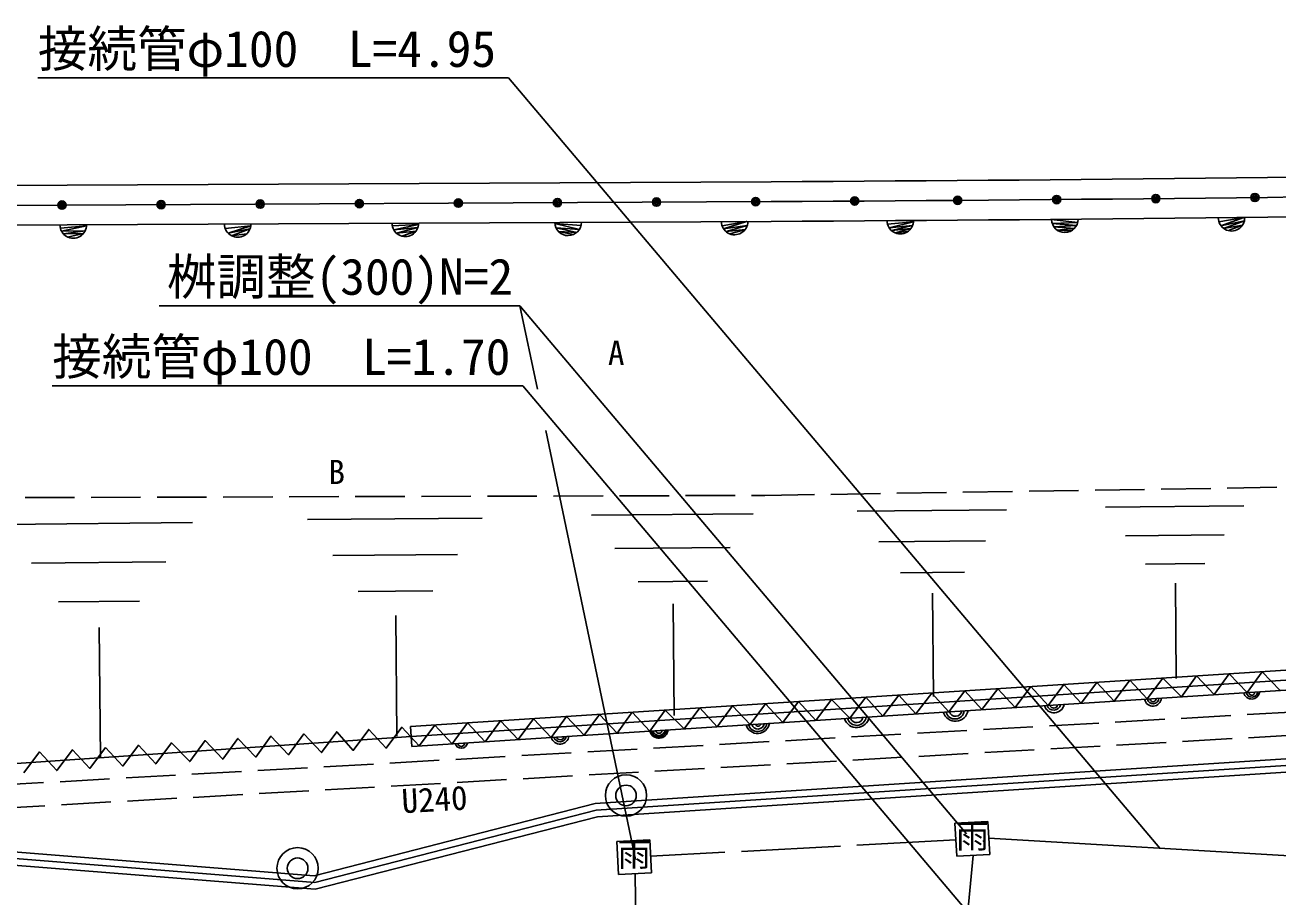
# Model space of a CAD drawing. Units: millimetres, scale not verified. Extents: x -100125 to 100125, y -69250 to 69250.
# Drawn here: x -4812 to 14154, y 35840 to 49034 of the extents above; entities that cross this region are included whole.
import ezdxf
from ezdxf.enums import TextEntityAlignment as Align

# ---------------------------------------------------------------- set-up
doc = ezdxf.new("R2010")
doc.units = ezdxf.units.MM
doc.header["$LTSCALE"] = 250
doc.linetypes.add('DASHED3', pattern=[4, 3, -1])
doc.linetypes.add('LONG_DASHED1', pattern=[7, 6, -1])
for name, color, linetype in [('1-0_排水', 3, 'Continuous'), ('1-1_計画', 3, 'Continuous'), ('1-2_現況白抜', 2, 'Continuous')]:
    doc.layers.add(name, color=color, linetype=linetype)
doc.styles.add('ＭＳ ゴシック', font='')
doc.styles.get('ＭＳ ゴシック').set_extended_font_data('MS Gothic')

msp = doc.modelspace()

# ---------------------------------------------------------------- linework, layer by layer
at = {"layer": '1-0_排水', "color": 4}
for p, q in [((2508.2, 48235.4), (-4616.8, 48235.4)), ((12365.2, 36578.5), (2508.2, 48235.4)), ((-2782.6, 44787.1), (2679.9, 44787.1)), ((9437.9, 36795.2), (2679.9, 44787.1)), ((2944.1, 43522.3), (2679.9, 44787.1)), ((2725.1, 43575.7), (-4399.9, 43575.7)), ((9460.2, 35610.9), (2725.1, 43575.7)), ((4430.3, 36407.3), (3074.1, 42900))]:
    msp.add_line(p, q, dxfattribs=at)
at = {"layer": '1-0_排水', "color": 2, "linetype": 'LONG_DASHED1'}
for p, q in [((9278.6, 36704.4), (4658, 36454.8)), ((4421.8, 36191.7), (4463.7, 32849.8))]:
    msp.add_line(p, q, dxfattribs=at)
at = {"layer": '1-0_排水'}
for p, q in [((14902.7, 36428.5), (9777.9, 36731.4)), ((9378.7, 34753.5), (9541.7, 36468.3))]:
    msp.add_line(p, q, dxfattribs=at)
at = {"layer": '1-1_計画'}
for p, q in [((-31566.7, 38648.9), (-435.4, 36156.8)), ((-31574, 38448.8), (-417.9, 35954.8)), ((3819.7, 37252.5), (16243.7, 38054.6)), ((3851.4, 37054.2), (16256.6, 37855)), ((-435.4, 36156.8), (3819.7, 37252.5)), ((-417.9, 35954.8), (3851.4, 37054.2))]:
    msp.add_line(p, q, dxfattribs=at)
at = {"layer": '1-1_計画', "color": 2}
msp.add_line((3835.5, 37153.4), (16250.1, 37954.8), dxfattribs=at)
msp.add_lwpolyline([(-31570.4, 38548.9), (-426.6, 36055.8), (3835.5, 37153.4)], dxfattribs=at)
at = {"layer": '1-2_現況白抜'}
for p, q in [((-43178.4, 46412.1), (6481.6, 46663.6)), ((-43176.9, 46112.1), (6483.1, 46363.6)), ((-4250.3, 46309.2), (-4255.3, 46309.2)), ((-4252.8, 46311.7), (-4252.8, 46306.7)), ((-2750.3, 46316.8), (-2755.3, 46316.8)), ((-2752.8, 46319.3), (-2752.8, 46314.3)), ((-1250.3, 46324.4), (-1255.3, 46324.4)), ((-1252.8, 46326.9), (-1252.8, 46321.9)), ((249.7, 46332), (244.7, 46332)), ((247.2, 46334.5), (247.2, 46329.5)), ((1749.7, 46339.6), (1744.7, 46339.6)), ((1747.2, 46342.1), (1747.2, 46337.1)), ((3249.7, 46347.2), (3244.7, 46347.2)), ((3247.2, 46349.7), (3247.2, 46344.7)), ((4749.7, 46354.8), (4744.7, 46354.8)), ((4747.2, 46357.3), (4747.2, 46352.3)), ((6249.7, 46362.4), (6244.7, 46362.4)), ((6247.2, 46364.9), (6247.2, 46359.9)), ((7749.7, 46370.6), (7744.7, 46370.6)), ((7747.2, 46373.1), (7747.2, 46368.1)), ((9308, 46381.2), (9303, 46381.2)), ((9305.5, 46383.7), (9305.5, 46378.7)), ((10808, 46393.5), (10803, 46393.5)), ((10805.5, 46396), (10805.5, 46391)), ((12308, 46407.9), (12303, 46407.9)), ((12305.5, 46410.4), (12305.5, 46405.4)), ((13808, 46424.4), (13803, 46424.4)), ((13805.5, 46426.9), (13805.5, 46421.9)), ((-43175.4, 45812.1), (6484.7, 46063.6)), ((11545.6, 41736.8), (13636.5, 41756)), ((-534.7, 41549.4), (2106.9, 41573.7)), ((3763.3, 41616.1), (6208.9, 41638.6)), ((7784.1, 41678.5), (10046.4, 41699.3)), ((-5128.9, 41478.2), (-2278, 41504.4)), ((8111.6, 41212.3), (9727.6, 41227.2)), ((11848.3, 41306), (13341.8, 41319.7)), ((-152.3, 41005.1), (1734.5, 41022.5)), ((4117.3, 41112.1), (5864.2, 41128.2)), ((-4716.2, 40890.7), (-2679.8, 40909.4)), ((12151, 40875.1), (13047.1, 40883.4)), ((4471.4, 40608.2), (5519.5, 40617.8)), ((8439.1, 40746.1), (9408.7, 40755)), ((12601.7, 40590.2), (12615, 39144.9)), ((230.1, 40460.8), (1362.2, 40471.2)), ((8926.8, 40437.8), (8941.2, 38874)), ((-4303.5, 40303.2), (-3081.6, 40314.5)), ((4998.6, 40274.9), (5014.1, 38584.4)), ((799.5, 40100.8), (816.4, 38274.8)), ((-3688.9, 39914.7), (-3670.8, 37943.9)), ((1023.6, 38416.8), (16232.1, 39397.6)), ((1033.2, 38267.1), (16233.4, 39247.4)), ((1042.9, 38117.4), (16234.7, 39097.2)), ((1042.9, 38117.4), (1023.6, 38416.8)), ((1033.2, 38267.1), (-7490.3, 37686.2)), ((9764.4, 36981), (9265.1, 36954)), ((9292.1, 36454.8), (9265.1, 36954)), ((9791.3, 36481.7), (9764.4, 36981)), ((4145.2, 36677.5), (4644.5, 36704.5)), ((4172.2, 36178.2), (4145.2, 36677.5)), ((4671.5, 36205.2), (4644.5, 36704.5)), ((9694.8, 36685), (9689.8, 36685)), ((9692.3, 36687.5), (9692.3, 36682.5)), ((9292.1, 36454.8), (9791.3, 36481.7)), ((4172.2, 36178.2), (4671.5, 36205.2))]:
    msp.add_line(p, q, dxfattribs=at)
at = {"layer": '1-2_現況白抜', "linetype": 'DASHED3'}
for p, q in [((14438.3, 38640.9), (-7128.9, 37422.7)), ((14458.1, 38291.4), (-7134.1, 37071.9))]:
    msp.add_line(p, q, dxfattribs=at)
at = {"layer": '1-2_現況白抜'}
for points in [[(10719.8, 46092.8), (11123.3, 46046.6), (10738.2, 46033.5), (11105.7, 46000.6), (10763.6, 45981.6), (11074.5, 45957.2), (10813.5, 45931), (11023.5, 45918.2)], [(13260.7, 46056.1), (13635.7, 46122.4), (13291.2, 45997), (13645.8, 46070.2), (13330, 45957.9), (13617.2, 46005.1), (13417.1, 45931.3)], [(-4277.6, 45960.9), (-3882.6, 45994.7), (-4259.3, 45913.1), (-3902, 45921.1), (-4232.5, 45874.8), (-3928.9, 45879.4), (-4168.4, 45826.7)], [(-1780.6, 45954), (-1394.3, 45997.7), (-1739, 45886.2), (-1407, 45948.3), (-1684.5, 45844.9), (-1458.5, 45874.4)], [(744.5, 45994.7), (1143.8, 46017.2), (771.2, 45933.4), (1133.8, 45968.7), (812.4, 45883), (1107.6, 45917.4), (890, 45840.8)], [(3597.6, 45978.8), (3604.9, 46003.1), (3210.2, 46028.7), (3579.3, 45941.7), (3227.2, 45965.4), (3539.5, 45895.7), (3264.7, 45910), (3491.4, 45865.4)], [(5740.4, 45994.6), (6109.6, 46061.7), (5763.6, 45948.4), (6119.7, 45999.1), (5799.9, 45907.9), (6087.3, 45937.9), (5861.4, 45872.3)], [(8243.8, 46020.9), (8635.9, 46056.9), (8267.1, 45968), (8622.9, 46001.5), (8305.5, 45923.2), (8596.2, 45953.7), (8363, 45888.2), (8549.1, 45908.8)], [(14189, 38965.2), (13917.5, 39248.4), (13690, 38933.1), (13418.5, 39216.2), (13191, 38900.9), (12919.5, 39184), (12692, 38868.7), (12410.8, 39151.2), (12174.9, 38835.3), (11911.8, 39119), (11675.9, 38803.2), (11412.7, 39086.8), (11176.8, 38771), (10913.7, 39054.6), (10677.8, 38738.8), (10414.6, 39022.4), (10178.7, 38706.6), (9914.5, 38990.2), (9673.3, 38674), (9415.2, 38958), (9174, 38641.8), (8915.9, 38925.8), (8674.7, 38609.6), (8416.6, 38893.6), (8175.4, 38577.4), (7917.3, 38861.4), (7676.1, 38545.2), (7397, 38827.8), (7160.9, 38512), (6897.9, 38795.6), (6661.8, 38479.8), (6398.9, 38763.5), (6162.8, 38447.6)], [(6162.8, 38447.6), (5899.8, 38731.3), (5663.7, 38415.4), (5400.8, 38699.1), (5164.6, 38383.2), (4879.7, 38665.5), (4648.3, 38349.9), (4380.7, 38633.3), (4149.4, 38317.8), (3881.7, 38601.1), (3650.4, 38285.6), (3382.8, 38568.9), (3151.4, 38253.4), (2883.8, 38536.8), (2652.5, 38221.2), (2387.2, 38504.7), (2151.1, 38188.9), (1888.2, 38472.5), (1652.1, 38156.7), (1389.1, 38440.4), (1153, 38124.5), (890.1, 38407.7), (654, 38090.9), (391.1, 38373.7), (155, 38056.9), (-92.5, 38340.7), (-322.6, 38024.3), (-591.4, 38306.7), (-821.5, 37990.3), (-1090.2, 38272.7), (-1320.3, 37956.3), (-1589.1, 38238.7), (-1819.2, 37922.3), (-2087.9, 38204.7), (-2318, 37888.3), (-2596, 38170.1), (-2833.9, 37853.2), (-3095, 38136.1), (-3333, 37819.2), (-3594.1, 38102.1)], [(-3594.1, 38102.1), (-3832.1, 37785.2), (-4093.1, 38068.1), (-4331.1, 37751.1), (-4592.2, 38034), (-4830.2, 37717.1)]]:
    msp.add_lwpolyline(points, dxfattribs=at)
at = {"layer": '1-2_現況白抜', "linetype": 'DASHED3'}
msp.add_lwpolyline([(-49440.6, 41669.3), (-33812.6, 41798.6), (6386.8, 41916), (15138.1, 42054.7), (26486.3, 42242.2), (46570.3, 42923.5)], dxfattribs=at)
at = {"layer": '1-2_現況白抜'}
for centre, radius in [((12305.5, 46407.9), 62.5), ((13805.5, 46424.4), 62.5), ((-4252.8, 46309.2), 62.5), ((-4252.8, 46309.2), 42.5), ((-4252.8, 46309.2), 22.5), ((-2752.8, 46316.8), 62.5), ((-2752.8, 46316.8), 42.5), ((-2752.8, 46316.8), 22.5), ((-1252.8, 46324.4), 62.5), ((-1252.8, 46324.4), 42.5), ((-1252.8, 46324.4), 22.5), ((247.2, 46332), 62.5), ((247.2, 46332), 42.5), ((247.2, 46332), 22.5), ((1747.2, 46339.6), 62.5), ((1747.2, 46339.6), 42.5), ((1747.2, 46339.6), 22.5), ((3247.2, 46347.2), 62.5), ((3247.2, 46347.2), 42.5), ((3247.2, 46347.2), 22.5), ((4747.2, 46354.8), 62.5), ((4747.2, 46354.8), 42.5), ((4747.2, 46354.8), 22.5), ((6247.2, 46362.4), 62.5), ((6247.2, 46362.4), 42.5), ((6247.2, 46362.4), 22.5), ((7747.2, 46370.6), 62.5), ((7747.2, 46370.6), 42.5), ((7747.2, 46370.6), 22.5), ((9305.5, 46381.2), 62.5), ((9305.5, 46381.2), 42.5), ((9305.5, 46381.2), 22.5), ((10805.5, 46393.5), 62.5), ((10805.5, 46393.5), 42.5), ((10805.5, 46393.5), 22.5), ((12305.5, 46407.9), 42.5), ((12305.5, 46407.9), 22.5), ((13805.5, 46424.4), 42.5), ((13805.5, 46424.4), 22.5), ((4285.4, 37375.4), 312.5), ((4285.4, 37375.4), 156.2), ((-686.7, 36272.9), 312.5), ((-686.7, 36272.9), 156.2)]:
    msp.add_circle(centre, radius, dxfattribs=at)
for centre, radius, start, end in [((1072.5, 1139400.6), 1092750.4, 270.28362, 273.43504), ((1072.6, 1139396.5), 1093046.2, 270.28361, 273.43504), ((1072.6, 1139395.4), 1093345.2, 270.28361, 273.43504), ((10928.9, 46094.8), 200.3, 180.54736, 0.48584), ((13451.3, 46117), 200, 179.68797, 1.60901), ((-4082.7, 46008), 200.5, 179.70476, 0.87602), ((-1592.7, 46022.6), 200, 180.27215, 0.30868), ((944.5, 46033.2), 200, 179.62785, 0.95227), ((3409.6, 46048.4), 200.4, 180.3821, 0.19826), ((5929.3, 46060.4), 200, 180.18631, 0.39381), ((8436.6, 46074.2), 200, 180.14588, 0.62545), ((13756.8, 38956.6), 122.1, 192.90321, 354.25042), ((13761, 38951.9), 88.9, 193.93124, 353.64658), ((13758.7, 38934.8), 42.3, 181.08297, 6.75357), ((10765.8, 38780.9), 154.5, 197.64061, 349.34899), ((10759.3, 38771.9), 105.8, 199.61429, 348.09824), ((10760.6, 38754.6), 57, 193.80611, 353.20006), ((12261.8, 38855.1), 128.3, 190.7439, 357.0398), ((12264.3, 38853.1), 89.4, 193.01796, 357.06817), ((12264.8, 38838), 44.4, 179.78965, 9.17994), ((7776.2, 38593.9), 192.2, 196.37106, 351.00916), ((7777.6, 38578.9), 143, 194.56302, 352.76549), ((7777.5, 38572.9), 96.1, 196.36882, 351.01144), ((9273, 38690.5), 192.2, 196.37013, 351.01009), ((9266.4, 38672.7), 140.4, 196.65049, 352.14772), ((9274.4, 38669.4), 96.1, 196.37068, 351.00959), ((4783.8, 38381.6), 139.8, 193.88744, 354.54105), ((4782.7, 38378.9), 117.8, 193.73903, 353.41356), ((4783.7, 38379.8), 96.1, 196.36882, 351.01144), ((4783.1, 38362.9), 47.3, 189.53015, 358.88083), ((6278.2, 38492.5), 179.7, 195.43327, 351.18346), ((6277.6, 38483.9), 141.2, 195.27781, 351.4556), ((6280.6, 38476.3), 96.1, 196.37068, 351.00959), ((6285.2, 38459), 36.8, 189.62714, 359.90339), ((1790, 38186.7), 96.1, 196.37068, 351.00959), ((1789.9, 38172), 53.5, 189.45125, 357.97981), ((3286.8, 38289.2), 136.1, 196.20784, 352.19361), ((3286.8, 38283.3), 96.1, 196.37068, 351.00959), ((3288.8, 38278.8), 61, 199.45566, 348.61914)]:
    msp.add_arc(centre, radius, start, end, dxfattribs=at)

# ---------------------------------------------------------------- texts
at = {"layer": '1-0_排水', "color": 7, "style": 'ＭＳ ゴシック'}
for s, p in [('接続管φ100\u3000L=4.95', (-4616.8, 48235.4)), ('桝調整(300)N=2', (-2665.4, 44787.1)), ('接続管φ100\u3000L=1.70', (-4399.9, 43575.7))]:
    msp.add_text(s, height=549.9, dxfattribs=at).set_placement(p, align=Align.BOTTOM_LEFT)
at = {"layer": '1-2_現況白抜', "color": 7, "style": 'ＭＳ ゴシック'}
for s, p in [('A', (4012.4, 43779.9)), ('B', (-218.1, 41977.4)), ('雨', (9278.2, 36467.9)), ('雨', (4158.3, 36191.3))]:
    msp.add_text(s, height=366.6, dxfattribs=at).set_placement(p, align=Align.BOTTOM_LEFT)
msp.add_text('U240', height=366.6, rotation=3.231, dxfattribs=at).set_placement((905.1, 36996), align=Align.BOTTOM_LEFT)

doc.saveas('drawing.dxf')
